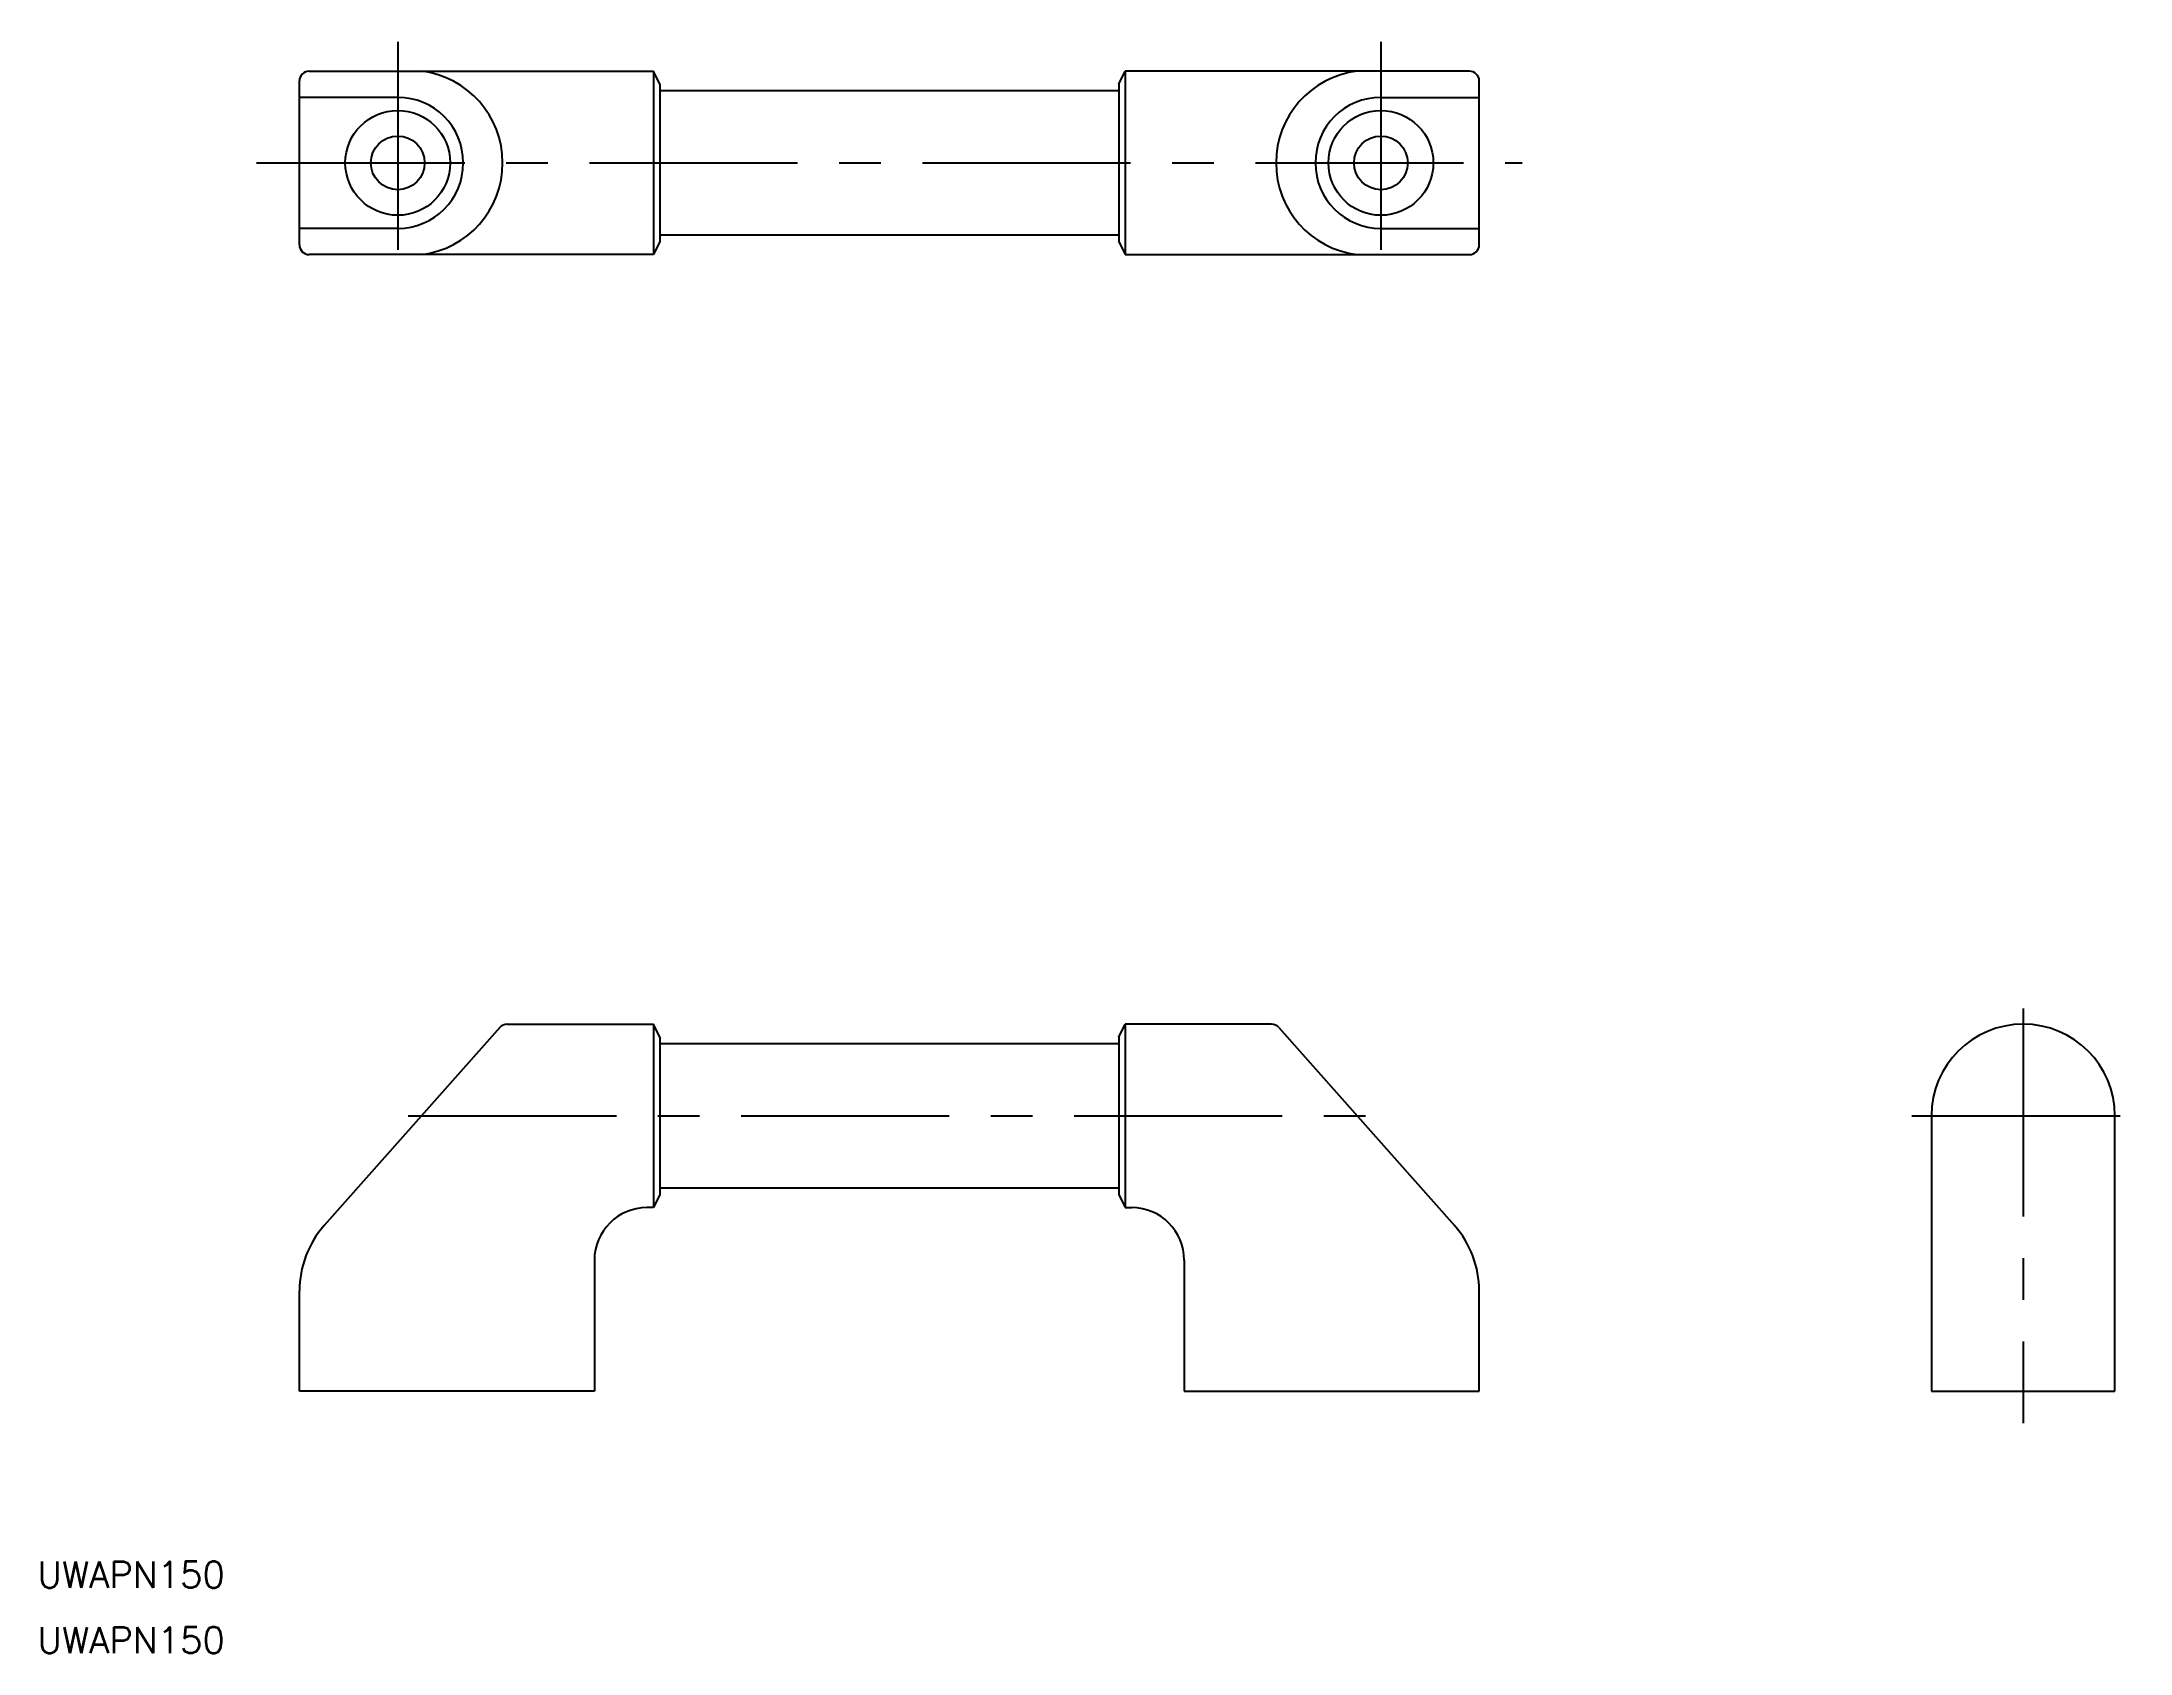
# Model space of a CAD drawing. Extents: x 11 to 329, y 10 to 256.
import ezdxf

# ---------------------------------------------------------------- set-up
doc = ezdxf.new("R2010")
doc.units = 0
doc.linetypes.add('CENTER', pattern=[50.8, 31.75, -6.35, 6.35, -6.35])
doc.layers.get('0').update_dxf_attribs({"linetype": 'CONTINUOUS'})
doc.layers.add('CENTER', color=1, linetype='CENTER')
doc.styles.get("Standard").update_dxf_attribs({"font": 'txt.shx'})

msp = doc.modelspace()

# ---------------------------------------------------------------- linework, layer by layer
at = {"color": 7, "linetype": 'CONTINUOUS'}
for p, q in [((50, 224.94), (50, 249.94)), ((51.5, 251.44), (104, 251.44)), ((104, 251.44), (104, 223.44)), ((105, 249.44), (104, 251.44)), ((105, 249.44), (105, 225.44)), ((175, 249.44), (176, 251.44)), ((175, 249.44), (175, 225.44)), ((176, 251.44), (176, 223.44)), ((228.5, 251.44), (176, 251.44)), ((230, 224.94), (230, 249.94)), ((65, 247.44), (50, 247.44)), ((175, 248.44), (105, 248.44)), ((215, 247.44), (230, 247.44)), ((65, 227.44), (50, 227.44)), ((105, 226.44), (175, 226.44)), ((215, 227.44), (230, 227.44)), ((104, 223.44), (51.5, 223.44)), ((105, 225.44), (104, 223.44)), ((175, 225.44), (176, 223.44)), ((176, 223.44), (228.5, 223.44)), ((80.55, 105.49), (53.77, 75.26)), ((81.68, 106), (104, 106)), ((105, 104), (104, 106)), ((104, 106), (104, 78)), ((175, 104), (176, 106)), ((176, 106), (176, 78)), ((198.32, 106), (176, 106)), ((199.45, 105.49), (226.23, 75.26)), ((105, 104), (105, 80)), ((175, 103), (105, 103)), ((175, 104), (175, 80)), ((299, 92), (299, 50)), ((327, 50), (327, 92)), ((105, 80), (104, 78)), ((105, 81), (175, 81)), ((175, 80), (176, 78)), ((104, 78), (103, 78)), ((176, 78), (177, 78)), ((95, 70), (95, 50)), ((185, 70), (185, 50)), ((50, 50), (50, 65.31)), ((230, 50), (230, 65.31)), ((95, 50), (50, 50)), ((185, 50), (230, 50)), ((299, 50), (327, 50))]:
    msp.add_line(p, q, dxfattribs=at)
for centre, radius in [((65, 237.44), 8), ((215, 237.44), 8), ((65, 237.44), 4.1), ((215, 237.44), 4.1)]:
    msp.add_circle(centre, radius, dxfattribs=at)
for centre, radius, start, end in [((51.5, 249.94), 1.5, 90, 180), ((66.9, 237.44), 14.1, 276.9365, 83.0635), ((213.1, 237.44), 14.1, 96.9365, 263.0635), ((228.5, 249.94), 1.5, 0, 90), ((65, 237.44), 10, 270, 90), ((215, 237.44), 10, 90, 270), ((51.5, 224.94), 1.5, 180, 270), ((228.5, 224.94), 1.5, 270, 0), ((81.68, 104.5), 1.5, 90, 138.4682), ((198.32, 104.5), 1.5, 41.5318, 90), ((313, 92), 14, 0, 180), ((103, 70), 8, 90, 180), ((177, 70), 8, 0, 90), ((65, 65.31), 15, 138.4682, 180), ((215, 65.31), 15, 0, 41.5318)]:
    msp.add_arc(centre, radius, start, end, dxfattribs=at)
at = {"layer": 'CENTER', "color": 1, "linetype": 'CENTER'}
for p, q in [((65, 255.92), (65, 218.6)), ((215, 255.92), (215, 218.6)), ((43.46, 237.44), (236.54, 237.44)), ((313, 108.38), (313, 45.12)), ((66.6, 92), (213.4, 92)), ((296.03, 92), (329.33, 92))]:
    msp.add_line(p, q, dxfattribs=at)

# ---------------------------------------------------------------- texts
at = {"color": 7, "linetype": 'CONTINUOUS'}
for p in [(10, 20), (10, 10)]:
    msp.add_text('UWAPN150', height=4, dxfattribs=at).set_placement(p)

doc.saveas('drawing.dxf')
